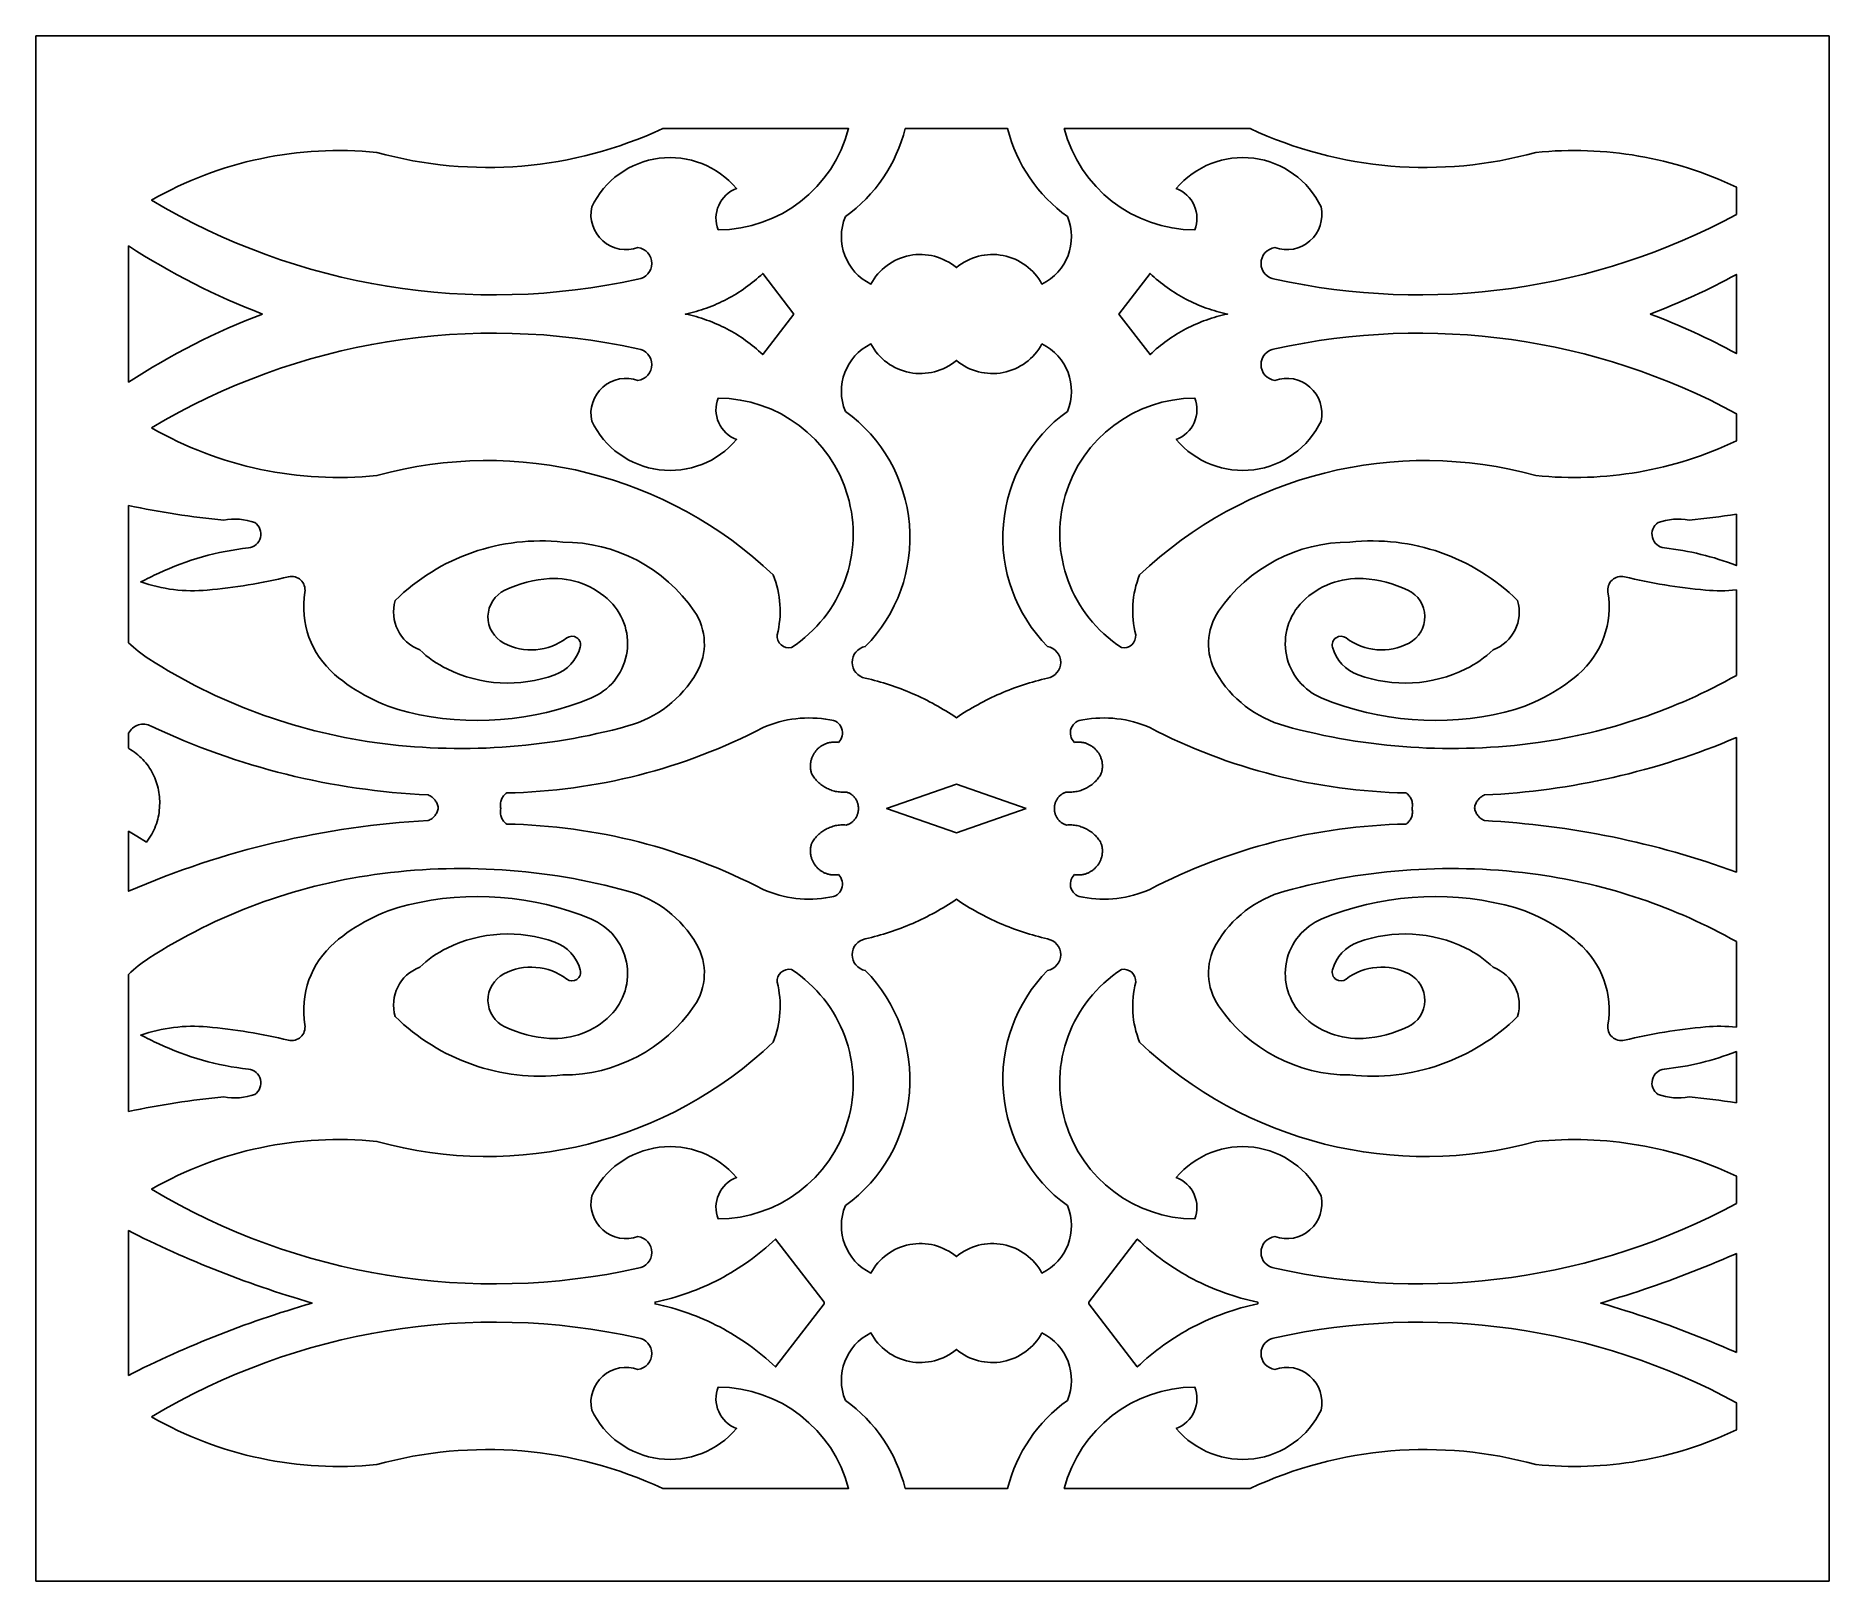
# Model space of a CAD drawing. Extents: x 1766 to 2346, y -501 to -1.
import ezdxf

# ---------------------------------------------------------------- set-up
doc = ezdxf.new("R2010")
doc.units = 0
doc.layers.add('LAYER_1', color=18, linetype='CONTINUOUS')

msp = doc.modelspace()

# ---------------------------------------------------------------- linework, layer by layer
at = {"layer": 'LAYER_1'}
for points in [[(2345.56, -500.99), (2345.56, -0.99), (1765.56, -0.99), (1765.56, -500.99)], [(2010.73, -90.99), (2000.65, -104.11), (1999.99, -103.5), (1999.32, -102.89), (1998.65, -102.3), (1997.96, -101.72), (1997.26, -101.16), (1996.56, -100.6), (1995.84, -100.06), (1995.12, -99.54), (1994.39, -99.02), (1993.65, -98.52), (1992.9, -98.03), (1992.15, -97.56), (1991.38, -97.1), (1990.61, -96.65), (1989.83, -96.21), (1989.04, -95.79), (1988.25, -95.38), (1987.45, -94.99), (1986.64, -94.61), (1985.83, -94.25), (1985.01, -93.9), (1984.18, -93.56), (1983.35, -93.24), (1982.51, -92.93), (1981.67, -92.63), (1980.82, -92.35), (1979.97, -92.09), (1979.11, -91.84), (1978.24, -91.6), (1977.37, -91.38), (1976.5, -91.18), (1975.62, -90.99), (1976.5, -90.8), (1977.37, -90.59), (1978.24, -90.37), (1979.11, -90.14), (1979.97, -89.89), (1980.82, -89.62), (1981.67, -89.34), (1982.51, -89.05), (1983.35, -88.74), (1984.18, -88.42), (1985.01, -88.08), (1985.83, -87.73), (1986.64, -87.37), (1987.45, -86.99), (1988.25, -86.59), (1989.04, -86.19), (1989.83, -85.76), (1990.61, -85.33), (1991.38, -84.88), (1992.15, -84.42), (1992.9, -83.95), (1993.65, -83.46), (1994.39, -82.96), (1995.12, -82.44), (1995.84, -81.91), (1996.56, -81.37), (1997.26, -80.82), (1997.96, -80.25), (1998.65, -79.68), (1999.32, -79.08), (1999.99, -78.48), (2000.65, -77.87)], [(2126.61, -78.48), (2127.27, -79.08), (2127.95, -79.68), (2128.64, -80.25), (2129.33, -80.82), (2130.04, -81.37), (2130.75, -81.91), (2131.48, -82.44), (2132.21, -82.96), (2132.95, -83.46), (2133.7, -83.95), (2134.45, -84.42), (2135.22, -84.88), (2135.99, -85.33), (2136.77, -85.76), (2137.55, -86.19), (2138.35, -86.59), (2139.15, -86.99), (2139.95, -87.37), (2140.77, -87.73), (2141.59, -88.08), (2142.41, -88.42), (2143.25, -88.74), (2144.08, -89.05), (2144.93, -89.34), (2145.78, -89.62), (2146.63, -89.89), (2147.49, -90.14), (2148.35, -90.37), (2149.22, -90.59), (2150.1, -90.8), (2150.98, -90.99), (2150.1, -91.18), (2149.22, -91.38), (2148.35, -91.6), (2147.49, -91.84), (2146.63, -92.09), (2145.78, -92.35), (2144.93, -92.63), (2144.08, -92.93), (2143.25, -93.24), (2142.41, -93.56), (2141.59, -93.9), (2140.77, -94.25), (2139.95, -94.61), (2139.15, -94.99), (2138.35, -95.38), (2137.55, -95.79), (2136.77, -96.21), (2135.99, -96.65), (2135.22, -97.1), (2134.45, -97.56), (2133.7, -98.03), (2132.95, -98.52), (2132.21, -99.02), (2131.48, -99.54), (2130.75, -100.06), (2130.04, -100.6), (2129.33, -101.16), (2128.64, -101.72), (2127.95, -102.3), (2127.27, -102.89), (2126.61, -103.5), (2125.95, -104.11), (2115.87, -90.99), (2125.95, -77.87)], [(2085.88, -250.99), (2063.3, -258.89), (2040.72, -250.99), (2063.3, -243.1)], [(1796.88, -388.25), (1798.7, -389.17), (1800.53, -390.07), (1802.37, -390.96), (1804.22, -391.85), (1806.07, -392.72), (1807.94, -393.58), (1809.81, -394.43), (1811.69, -395.27), (1813.58, -396.1), (1815.47, -396.92), (1817.38, -397.72), (1819.29, -398.52), (1821.21, -399.31), (1823.13, -400.08), (1825.07, -400.84), (1827.01, -401.6), (1828.96, -402.34), (1830.91, -403.07), (1832.87, -403.79), (1834.84, -404.5), (1836.82, -405.19), (1838.8, -405.88), (1840.8, -406.55), (1842.79, -407.22), (1844.8, -407.87), (1846.81, -408.51), (1848.82, -409.14), (1850.85, -409.76), (1852.88, -410.36), (1854.91, -410.99), (1852.88, -411.62), (1850.85, -412.23), (1848.82, -412.84), (1846.81, -413.47), (1844.8, -414.11), (1842.79, -414.77), (1840.8, -415.43), (1838.8, -416.1), (1836.82, -416.79), (1834.84, -417.49), (1832.87, -418.19), (1830.91, -418.91), (1828.96, -419.64), (1827.01, -420.39), (1825.07, -421.14), (1823.13, -421.9), (1821.21, -422.68), (1819.29, -423.46), (1817.38, -424.26), (1815.47, -425.07), (1813.58, -425.88), (1811.69, -426.71), (1809.81, -427.55), (1807.94, -428.4), (1806.07, -429.26), (1804.22, -430.14), (1802.37, -431.02), (1800.53, -431.91), (1798.7, -432.82), (1796.88, -433.73), (1795.56, -434.4), (1795.56, -387.58)], [(2020.49, -410.67), (2004.81, -390.29), (2003.78, -391.25), (2002.74, -392.19), (2001.69, -393.11), (2000.62, -394.01), (1999.54, -394.89), (1998.44, -395.75), (1997.33, -396.59), (1996.2, -397.41), (1995.06, -398.21), (1993.91, -398.99), (1992.75, -399.75), (1991.57, -400.49), (1990.38, -401.21), (1989.18, -401.9), (1987.97, -402.58), (1986.75, -403.24), (1985.51, -403.87), (1984.27, -404.48), (1983.01, -405.07), (1981.75, -405.64), (1980.47, -406.19), (1979.19, -406.71), (1977.89, -407.21), (1976.59, -407.69), (1975.27, -408.15), (1973.95, -408.59), (1972.62, -409), (1971.29, -409.39), (1969.94, -409.75), (1968.59, -410.09), (1967.23, -410.41), (1965.86, -410.71), (1965.86, -411.27), (1967.23, -411.57), (1968.59, -411.89), (1969.94, -412.23), (1971.29, -412.6), (1972.62, -412.98), (1973.95, -413.4), (1975.27, -413.83), (1976.59, -414.29), (1977.89, -414.77), (1979.19, -415.27), (1980.47, -415.8), (1981.75, -416.34), (1983.01, -416.91), (1984.27, -417.5), (1985.51, -418.11), (1986.75, -418.75), (1987.97, -419.4), (1989.18, -420.08), (1990.38, -420.77), (1991.57, -421.49), (1992.75, -422.23), (1993.91, -422.99), (1995.06, -423.77), (1996.2, -424.57), (1997.33, -425.39), (1998.44, -426.23), (1999.54, -427.09), (2000.62, -427.98), (2001.69, -428.88), (2002.74, -429.8), (2003.78, -430.73), (2004.81, -431.69), (2020.49, -411.31)], [(2106.11, -410.67), (2121.79, -390.29), (2122.82, -391.25), (2123.85, -392.19), (2124.91, -393.11), (2125.98, -394.01), (2127.06, -394.89), (2128.16, -395.75), (2129.27, -396.59), (2130.4, -397.41), (2131.53, -398.21), (2132.69, -398.99), (2133.85, -399.75), (2135.03, -400.49), (2136.21, -401.21), (2137.41, -401.9), (2138.63, -402.58), (2139.85, -403.24), (2141.08, -403.87), (2142.33, -404.48), (2143.59, -405.07), (2144.85, -405.64), (2146.13, -406.19), (2147.41, -406.71), (2148.71, -407.21), (2150.01, -407.69), (2151.32, -408.15), (2152.65, -408.59), (2153.97, -409), (2155.31, -409.39), (2156.66, -409.75), (2158.01, -410.09), (2159.37, -410.41), (2160.74, -410.71), (2160.74, -411.27), (2159.37, -411.57), (2158.01, -411.89), (2156.66, -412.23), (2155.31, -412.6), (2153.97, -412.98), (2152.65, -413.4), (2151.32, -413.83), (2150.01, -414.29), (2148.71, -414.77), (2147.41, -415.27), (2146.13, -415.8), (2144.85, -416.34), (2143.59, -416.91), (2142.33, -417.5), (2141.08, -418.11), (2139.85, -418.75), (2138.63, -419.4), (2137.41, -420.08), (2136.21, -420.77), (2135.03, -421.49), (2133.85, -422.23), (2132.69, -422.99), (2131.53, -423.77), (2130.4, -424.57), (2129.27, -425.39), (2128.16, -426.23), (2127.06, -427.09), (2125.98, -427.98), (2124.91, -428.88), (2123.85, -429.8), (2122.82, -430.73), (2121.79, -431.69), (2106.11, -411.31)], [(2315.56, -427), (2314.91, -426.71), (2313.02, -425.88), (2311.13, -425.07), (2309.22, -424.26), (2307.31, -423.46), (2305.39, -422.68), (2303.47, -421.9), (2301.53, -421.14), (2299.59, -420.39), (2297.64, -419.64), (2295.69, -418.91), (2293.72, -418.19), (2291.75, -417.49), (2289.78, -416.79), (2287.79, -416.1), (2285.8, -415.43), (2283.81, -414.77), (2281.8, -414.11), (2279.79, -413.47), (2277.77, -412.84), (2275.75, -412.23), (2273.72, -411.62), (2271.68, -410.99), (2273.72, -410.36), (2275.75, -409.76), (2277.77, -409.14), (2279.79, -408.51), (2281.8, -407.87), (2283.81, -407.22), (2285.8, -406.55), (2287.79, -405.88), (2289.78, -405.19), (2291.75, -404.5), (2293.72, -403.79), (2295.69, -403.07), (2297.64, -402.34), (2299.59, -401.6), (2301.53, -400.84), (2303.47, -400.08), (2305.39, -399.31), (2307.31, -398.52), (2309.22, -397.72), (2311.13, -396.92), (2313.02, -396.1), (2314.91, -395.27), (2315.56, -394.98)]]:
    msp.add_lwpolyline(points, close=True, dxfattribs=at)
for points in [[(1986.24, -63.78, -0.419236), (1992.19, -50.38, 0.545519), (1945.36, -56.35, 0.589597), (1960.29, -69.51, -0.879921), (1960.29, -79.72, -0.191645), (1802.97, -54.14, -0.156436), (1875.89, -38.72, 0.178565), (1968.29, -30.99), (2028.44, -30.99, -0.339393)], [(2099.21, -59.48, -0.396058), (2090.96, -81.32, 0.476133), (2063.3, -75.97, 0.476133), (2035.63, -81.32, -0.396058), (2027.39, -59.48, 0.176572), (2046.75, -30.99), (2079.85, -30.99, 0.176572)], [(2250.71, -38.72, -0.137382), (2315.56, -49.93), (2315.56, -58.74, -0.180505), (2166.31, -79.72, -0.879921), (2166.31, -69.51, 0.589597), (2181.24, -56.35, 0.545519), (2134.41, -50.38, -0.419236), (2140.36, -63.78, -0.339393), (2098.16, -30.99), (2158.31, -30.99, 0.178565)], [(1838.89, -90.99, 0.054401), (1795.56, -113.02), (1795.56, -68.96, 0.054401)], [(2287.71, -90.99, 0.034239), (2315.56, -78.2), (2315.56, -103.78, 0.034239)], [(1802.97, -127.83, -0.191645), (1960.29, -102.26, -0.879921), (1960.29, -112.47, 0.589597), (1945.36, -125.62, 0.545519), (1992.19, -131.6, -0.419236), (1986.24, -118.2, -0.744048), (2009.93, -198.91, -0.495476), (2005.31, -194.81, 0.159325), (2004.06, -175.41, 0.263753), (1875.89, -143.26, -0.156436)], [(2166.31, -102.26, -0.180505), (2315.56, -123.24), (2315.56, -132.05, -0.137382), (2250.71, -143.26, 0.263753), (2122.54, -175.41, 0.159325), (2121.29, -194.81, -0.495476), (2116.67, -198.91, -0.744048), (2140.36, -118.2, -0.419236), (2134.41, -131.6, 0.545519), (2181.24, -125.62, 0.589597), (2166.31, -112.47, -0.879921)], [(2090.96, -100.65, -0.396058), (2099.21, -122.49, 0.459809), (2092.77, -198.59, -0.832588), (2092.77, -208.8), (2091.79, -209.04), (2090.8, -209.28), (2089.82, -209.53), (2088.85, -209.8), (2087.87, -210.07), (2086.9, -210.36), (2085.94, -210.66), (2084.98, -210.97), (2084.02, -211.29), (2083.07, -211.62), (2082.12, -211.96), (2081.17, -212.31), (2080.23, -212.68), (2079.29, -213.05), (2078.36, -213.44), (2077.43, -213.84), (2076.51, -214.24), (2075.59, -214.66), (2074.68, -215.09), (2073.77, -215.53), (2072.87, -215.98), (2071.97, -216.44), (2071.08, -216.91), (2070.19, -217.39), (2069.31, -217.88), (2068.43, -218.39), (2067.56, -218.9), (2066.7, -219.42), (2065.84, -219.96), (2064.99, -220.5), (2064.14, -221.05), (2063.3, -221.62), (2062.46, -221.05), (2061.61, -220.5), (2060.76, -219.96), (2059.9, -219.42), (2059.04, -218.9), (2058.17, -218.39), (2057.29, -217.88), (2056.41, -217.39), (2055.52, -216.91), (2054.63, -216.44), (2053.73, -215.98), (2052.83, -215.53), (2051.92, -215.09), (2051.01, -214.66), (2050.09, -214.24), (2049.17, -213.84), (2048.24, -213.44), (2047.31, -213.05), (2046.37, -212.68), (2045.43, -212.31), (2044.48, -211.96), (2043.53, -211.62), (2042.58, -211.29), (2041.62, -210.97), (2040.66, -210.66), (2039.69, -210.36), (2038.72, -210.07), (2037.75, -209.8), (2036.77, -209.53), (2035.79, -209.28), (2034.81, -209.04), (2033.82, -208.8, -0.832588), (2033.82, -198.59, 0.459809), (2027.39, -122.49, -0.396058), (2035.63, -100.65, 0.476133), (2063.3, -106.01, 0.476133)], [(1826.31, -157.67, -0.133414), (1836.38, -158.49, -0.697538), (1834.32, -166.68, 0.083983), (1805.28, -174.84, 0.005672), (1802.39, -176.25, -0.001891), (1799.51, -177.67, 0.106948), (1821.01, -180.33, 0.036266), (1847.26, -176.02, -0.536461), (1852.56, -180.96, 0.261037), (1862.19, -207.58, 0.11941), (1885.97, -219.82, 0.158499), (1945.08, -215.28, 0.535427), (1951.31, -184.01, 0.214924), (1931.71, -176.62, 0.095276), (1917.27, -180.34, 0.617739), (1916.9, -197.48, 0.291604), (1937.24, -195.81, -0.718154), (1941.66, -198.81, -0.242608), (1933.37, -207.75, -0.204053), (1898.57, -205.84, -0.076652), (1889.7, -199.64, -0.393159), (1881.77, -183.7, -0.224896), (1936, -164.78, -0.24804), (1978.49, -187.12, -0.288515), (1979.27, -207.09, -0.197046), (1957.07, -224.27, -0.102545), (1875.11, -229.62, -0.108306), (1802.1, -202.55, -0.051101), (1795.56, -197.34), (1795.56, -152.97, 0.028909)], [(2292.28, -166.68, -0.697538), (2290.22, -158.49, -0.133414), (2300.29, -157.67, 0.014292), (2315.56, -155.78), (2315.56, -172.37, 0.06656)], [(2190.59, -164.78, -0.224896), (2244.82, -183.7, -0.393159), (2236.9, -199.64, -0.076652), (2228.02, -205.84, -0.204053), (2193.23, -207.75, -0.242608), (2184.94, -198.81, -0.718154), (2189.36, -195.81, 0.291604), (2209.69, -197.48, 0.617739), (2209.33, -180.34, 0.095276), (2194.88, -176.62, 0.214924), (2175.29, -184.01, 0.535427), (2181.52, -215.28, 0.158499), (2240.63, -219.82, 0.11941), (2264.41, -207.58, 0.261037), (2274.04, -180.96, -0.536461), (2279.34, -176.02, 0.036266), (2305.59, -180.33, 0.048813), (2315.56, -180.26), (2315.56, -207.93, -0.093815), (2251.49, -229.62, -0.102545), (2169.53, -224.27, -0.197046), (2147.33, -207.09, -0.288515), (2148.1, -187.12, -0.24804)], [(1802.82, -224.35, 0.098734), (1892.47, -246.6), (1892.8, -246.75), (1893.11, -246.93), (1893.41, -247.12), (1893.69, -247.33), (1893.96, -247.55), (1894.21, -247.79), (1894.44, -248.04), (1894.66, -248.3), (1894.85, -248.58), (1895.04, -248.86), (1895.2, -249.16), (1895.34, -249.47), (1895.47, -249.78), (1895.58, -250.1), (1895.67, -250.43), (1895.73, -250.76), (1895.67, -251.09), (1895.58, -251.42), (1895.47, -251.74), (1895.34, -252.06), (1895.2, -252.36), (1895.04, -252.66), (1894.85, -252.94), (1894.66, -253.22), (1894.44, -253.48), (1894.21, -253.74), (1893.96, -253.97), (1893.69, -254.2), (1893.41, -254.4), (1893.11, -254.59), (1892.8, -254.77), (1892.47, -254.92, 0.089861), (1795.56, -277.77), (1795.56, -258.33), (1798.25, -259.95), (1801.33, -261.84), (1801.79, -261.24), (1802.22, -260.62), (1802.63, -259.99), (1803.02, -259.34), (1803.37, -258.68), (1803.71, -258.01), (1804.01, -257.33), (1804.29, -256.63), (1804.54, -255.92), (1804.77, -255.21), (1804.97, -254.48), (1805.14, -253.75), (1805.28, -253.01), (1805.39, -252.26), (1805.48, -251.51), (1805.53, -250.76), (1805.59, -250.03), (1805.62, -249.31), (1805.62, -248.6), (1805.6, -247.88), (1805.55, -247.17), (1805.48, -246.46), (1805.38, -245.76), (1805.26, -245.06), (1805.11, -244.37), (1804.94, -243.68), (1804.74, -243.01), (1804.52, -242.34), (1804.28, -241.67), (1804.02, -241.02), (1803.73, -240.38), (1803.42, -239.75), (1803.08, -239.13), (1802.73, -238.52), (1802.35, -237.92), (1801.95, -237.34), (1801.53, -236.76), (1801.09, -236.21), (1800.63, -235.67), (1800.15, -235.14), (1799.65, -234.63), (1799.13, -234.14), (1798.59, -233.66), (1798.03, -233.21), (1797.45, -232.77), (1796.85, -232.35), (1796.24, -231.95), (1795.6, -231.57), (1795.56, -231.49), (1795.56, -226.61, -0.420098)], [(2000.77, -224.81, -0.15129), (2022.36, -222.31, -0.669339), (2025.11, -229.61), (2024.83, -229.57), (2024.56, -229.54), (2024.28, -229.51), (2024.01, -229.5), (2023.75, -229.5), (2023.48, -229.51), (2023.22, -229.52), (2022.96, -229.55), (2022.7, -229.58), (2022.45, -229.62), (2022.2, -229.67), (2021.95, -229.73), (2021.7, -229.79), (2021.46, -229.87), (2021.23, -229.95), (2020.99, -230.03), (2020.76, -230.13), (2020.54, -230.23), (2020.32, -230.34), (2020.1, -230.46), (2019.89, -230.58), (2019.68, -230.71), (2019.47, -230.85), (2019.27, -230.99), (2019.08, -231.14), (2018.89, -231.29), (2018.7, -231.45), (2018.52, -231.62), (2018.18, -231.96), (2017.86, -232.33), (2017.56, -232.71), (2017.29, -233.11), (2017.04, -233.53), (2016.93, -233.75), (2016.82, -233.96), (2016.72, -234.19), (2016.62, -234.41), (2016.54, -234.64), (2016.46, -234.87), (2016.38, -235.1), (2016.32, -235.34), (2016.26, -235.58), (2016.21, -235.82), (2016.17, -236.06), (2016.13, -236.3), (2016.1, -236.55), (2016.09, -236.8), (2016.07, -237.05), (2016.07, -237.3), (2016.08, -237.55), (2016.09, -237.8), (2016.12, -238.05), (2016.15, -238.31), (2016.19, -238.56), (2016.24, -238.81), (2016.3, -239.07), (2016.37, -239.32), (2016.45, -239.58), (2016.54, -239.83), (2016.74, -240.18), (2016.96, -240.52), (2017.2, -240.86), (2017.44, -241.18), (2017.69, -241.5), (2017.96, -241.8), (2018.23, -242.1), (2018.52, -242.39), (2018.82, -242.67), (2019.12, -242.93), (2019.44, -243.19), (2019.76, -243.44), (2020.09, -243.67), (2020.43, -243.89), (2020.78, -244.11), (2021.14, -244.31), (2021.5, -244.49), (2021.88, -244.67), (2022.25, -244.83), (2022.64, -244.98), (2023.03, -245.12), (2023.43, -245.24), (2023.83, -245.35), (2024.24, -245.44), (2024.65, -245.52), (2025.07, -245.59), (2025.49, -245.64), (2025.92, -245.68), (2026.35, -245.7), (2026.78, -245.7), (2027.22, -245.69), (2027.66, -245.66), (2027.87, -245.72), (2028.08, -245.8), (2028.29, -245.87), (2028.49, -245.96), (2028.69, -246.06), (2028.88, -246.16), (2029.06, -246.27), (2029.25, -246.39), (2029.42, -246.52), (2029.59, -246.65), (2029.76, -246.79), (2029.92, -246.93), (2030.07, -247.09), (2030.21, -247.24), (2030.35, -247.41), (2030.49, -247.58), (2030.62, -247.76), (2030.74, -247.94), (2030.85, -248.13), (2030.96, -248.32), (2031.05, -248.52), (2031.15, -248.72), (2031.23, -248.93), (2031.31, -249.14), (2031.37, -249.36), (2031.43, -249.58), (2031.49, -249.81), (2031.53, -250.04), (2031.56, -250.27), (2031.59, -250.51), (2031.61, -250.75), (2031.61, -250.99), (2031.61, -251.24), (2031.59, -251.48), (2031.56, -251.71), (2031.53, -251.95), (2031.49, -252.18), (2031.43, -252.4), (2031.37, -252.63), (2031.31, -252.84), (2031.23, -253.06), (2031.15, -253.26), (2031.05, -253.47), (2030.96, -253.67), (2030.85, -253.86), (2030.74, -254.05), (2030.62, -254.23), (2030.49, -254.41), (2030.35, -254.58), (2030.21, -254.74), (2030.07, -254.9), (2029.92, -255.05), (2029.76, -255.2), (2029.59, -255.34), (2029.42, -255.47), (2029.25, -255.6), (2029.06, -255.71), (2028.88, -255.82), (2028.69, -255.93), (2028.49, -256.02), (2028.29, -256.11), (2028.08, -256.19), (2027.87, -256.26), (2027.66, -256.33), (2027.22, -256.3), (2026.78, -256.29), (2026.35, -256.29), (2025.92, -256.31), (2025.49, -256.35), (2025.07, -256.4), (2024.65, -256.46), (2024.24, -256.54), (2023.83, -256.64), (2023.43, -256.75), (2023.03, -256.87), (2022.64, -257), (2022.25, -257.15), (2021.88, -257.32), (2021.5, -257.49), (2021.14, -257.68), (2020.78, -257.88), (2020.43, -258.09), (2020.09, -258.31), (2019.76, -258.55), (2019.44, -258.8), (2019.12, -259.05), (2018.82, -259.32), (2018.52, -259.6), (2018.23, -259.88), (2017.96, -260.18), (2017.69, -260.49), (2017.44, -260.8), (2017.2, -261.13), (2016.96, -261.46), (2016.74, -261.8), (2016.54, -262.15), (2016.45, -262.41), (2016.37, -262.66), (2016.3, -262.92), (2016.24, -263.17), (2016.19, -263.43), (2016.15, -263.68), (2016.12, -263.93), (2016.09, -264.19), (2016.08, -264.44), (2016.07, -264.69), (2016.07, -264.94), (2016.09, -265.19), (2016.1, -265.44), (2016.13, -265.68), (2016.17, -265.93), (2016.21, -266.17), (2016.26, -266.41), (2016.32, -266.65), (2016.38, -266.88), (2016.46, -267.12), (2016.54, -267.35), (2016.62, -267.58), (2016.72, -267.8), (2016.82, -268.02), (2016.93, -268.24), (2017.04, -268.45), (2017.29, -268.87), (2017.56, -269.27), (2017.86, -269.66), (2018.18, -270.02), (2018.52, -270.37), (2018.7, -270.53), (2018.89, -270.69), (2019.08, -270.85), (2019.27, -271), (2019.47, -271.14), (2019.68, -271.27), (2019.89, -271.4), (2020.1, -271.53), (2020.32, -271.64), (2020.54, -271.75), (2020.76, -271.86), (2020.99, -271.95), (2021.23, -272.04), (2021.46, -272.12), (2021.7, -272.19), (2021.95, -272.26), (2022.2, -272.32), (2022.45, -272.37), (2022.7, -272.41), (2022.96, -272.44), (2023.22, -272.46), (2023.48, -272.48), (2023.75, -272.49), (2024.01, -272.48), (2024.28, -272.47), (2024.56, -272.45), (2024.83, -272.42), (2025.11, -272.38, -0.669339), (2022.36, -279.67, -0.15129), (2000.77, -277.18, 0.115674), (1917.89, -256.03), (1917.6, -255.83), (1917.32, -255.6), (1917.07, -255.35), (1916.84, -255.09), (1916.63, -254.81), (1916.44, -254.52), (1916.28, -254.21), (1916.14, -253.89), (1916.03, -253.56), (1915.93, -253.22), (1915.87, -252.86), (1915.82, -252.5), (1915.81, -252.13), (1915.81, -251.76), (1915.85, -251.38), (1915.91, -250.99), (1915.85, -250.61), (1915.81, -250.23), (1915.81, -249.85), (1915.82, -249.48), (1915.87, -249.12), (1915.93, -248.77), (1916.03, -248.43), (1916.14, -248.09), (1916.28, -247.77), (1916.44, -247.47), (1916.63, -247.17), (1916.84, -246.89), (1917.07, -246.63), (1917.32, -246.39), (1917.6, -246.16), (1917.89, -245.95, 0.115674)], [(2104.23, -222.31, -0.15129), (2125.83, -224.81, 0.115674), (2208.71, -245.95), (2209, -246.16), (2209.28, -246.39), (2209.53, -246.63), (2209.76, -246.89), (2209.97, -247.17), (2210.15, -247.47), (2210.32, -247.77), (2210.46, -248.09), (2210.57, -248.43), (2210.67, -248.77), (2210.73, -249.12), (2210.78, -249.48), (2210.79, -249.85), (2210.78, -250.23), (2210.75, -250.61), (2210.69, -250.99), (2210.75, -251.38), (2210.78, -251.76), (2210.79, -252.13), (2210.78, -252.5), (2210.73, -252.86), (2210.67, -253.22), (2210.57, -253.56), (2210.46, -253.89), (2210.32, -254.21), (2210.15, -254.52), (2209.97, -254.81), (2209.76, -255.09), (2209.53, -255.35), (2209.28, -255.6), (2209, -255.83), (2208.71, -256.03, 0.115674), (2125.83, -277.18, -0.15129), (2104.23, -279.67, -0.669339), (2101.49, -272.38), (2101.77, -272.42), (2102.04, -272.45), (2102.32, -272.47), (2102.59, -272.48), (2102.85, -272.49), (2103.12, -272.48), (2103.38, -272.46), (2103.64, -272.44), (2103.9, -272.41), (2104.15, -272.37), (2104.4, -272.32), (2104.65, -272.26), (2104.89, -272.19), (2105.13, -272.12), (2105.37, -272.04), (2105.61, -271.95), (2105.84, -271.86), (2106.06, -271.75), (2106.28, -271.64), (2106.5, -271.53), (2106.71, -271.4), (2106.92, -271.27), (2107.13, -271.14), (2107.33, -271), (2107.52, -270.85), (2107.71, -270.69), (2107.89, -270.53), (2108.07, -270.37), (2108.42, -270.02), (2108.74, -269.66), (2109.04, -269.27), (2109.31, -268.87), (2109.56, -268.45), (2109.67, -268.24), (2109.78, -268.02), (2109.88, -267.8), (2109.98, -267.58), (2110.06, -267.35), (2110.14, -267.12), (2110.22, -266.88), (2110.28, -266.65), (2110.34, -266.41), (2110.39, -266.17), (2110.43, -265.93), (2110.47, -265.68), (2110.49, -265.44), (2110.51, -265.19), (2110.52, -264.94), (2110.53, -264.69), (2110.52, -264.44), (2110.5, -264.19), (2110.48, -263.93), (2110.45, -263.68), (2110.41, -263.43), (2110.36, -263.17), (2110.3, -262.92), (2110.23, -262.66), (2110.15, -262.41), (2110.06, -262.15), (2109.85, -261.8), (2109.63, -261.46), (2109.4, -261.13), (2109.16, -260.8), (2108.9, -260.49), (2108.64, -260.18), (2108.36, -259.88), (2108.08, -259.6), (2107.78, -259.32), (2107.48, -259.05), (2107.16, -258.8), (2106.84, -258.55), (2106.5, -258.31), (2106.16, -258.09), (2105.81, -257.88), (2105.46, -257.68), (2105.09, -257.49), (2104.72, -257.32), (2104.34, -257.15), (2103.96, -257), (2103.57, -256.87), (2103.17, -256.75), (2102.77, -256.64), (2102.36, -256.54), (2101.95, -256.46), (2101.53, -256.4), (2101.11, -256.35), (2100.68, -256.31), (2100.25, -256.29), (2099.82, -256.29), (2099.38, -256.3), (2098.94, -256.33), (2098.73, -256.26), (2098.52, -256.19), (2098.31, -256.11), (2098.11, -256.02), (2097.91, -255.93), (2097.72, -255.82), (2097.53, -255.71), (2097.35, -255.6), (2097.18, -255.47), (2097.01, -255.34), (2096.84, -255.2), (2096.68, -255.05), (2096.53, -254.9), (2096.38, -254.74), (2096.24, -254.58), (2096.11, -254.41), (2095.98, -254.23), (2095.86, -254.05), (2095.75, -253.86), (2095.64, -253.67), (2095.54, -253.47), (2095.45, -253.26), (2095.37, -253.06), (2095.29, -252.84), (2095.22, -252.63), (2095.16, -252.4), (2095.11, -252.18), (2095.07, -251.95), (2095.04, -251.71), (2095.01, -251.48), (2094.99, -251.24), (2094.98, -250.99), (2094.99, -250.75), (2095.01, -250.51), (2095.04, -250.27), (2095.07, -250.04), (2095.11, -249.81), (2095.16, -249.58), (2095.22, -249.36), (2095.29, -249.14), (2095.37, -248.93), (2095.45, -248.72), (2095.54, -248.52), (2095.64, -248.32), (2095.75, -248.13), (2095.86, -247.94), (2095.98, -247.76), (2096.11, -247.58), (2096.24, -247.41), (2096.38, -247.24), (2096.53, -247.09), (2096.68, -246.93), (2096.84, -246.79), (2097.01, -246.65), (2097.18, -246.52), (2097.35, -246.39), (2097.53, -246.27), (2097.72, -246.16), (2097.91, -246.06), (2098.11, -245.96), (2098.31, -245.87), (2098.52, -245.8), (2098.73, -245.72), (2098.94, -245.66), (2099.38, -245.69), (2099.82, -245.7), (2100.25, -245.7), (2100.68, -245.68), (2101.11, -245.64), (2101.53, -245.59), (2101.95, -245.52), (2102.36, -245.44), (2102.77, -245.35), (2103.17, -245.24), (2103.57, -245.12), (2103.96, -244.98), (2104.34, -244.83), (2104.72, -244.67), (2105.09, -244.49), (2105.46, -244.31), (2105.81, -244.11), (2106.16, -243.89), (2106.5, -243.67), (2106.84, -243.44), (2107.16, -243.19), (2107.48, -242.93), (2107.78, -242.67), (2108.08, -242.39), (2108.36, -242.1), (2108.64, -241.8), (2108.9, -241.5), (2109.16, -241.18), (2109.4, -240.86), (2109.63, -240.52), (2109.85, -240.18), (2110.06, -239.83), (2110.15, -239.58), (2110.23, -239.32), (2110.3, -239.07), (2110.36, -238.81), (2110.41, -238.56), (2110.45, -238.31), (2110.48, -238.05), (2110.5, -237.8), (2110.52, -237.55), (2110.53, -237.3), (2110.52, -237.05), (2110.51, -236.8), (2110.49, -236.55), (2110.47, -236.3), (2110.43, -236.06), (2110.39, -235.82), (2110.34, -235.58), (2110.28, -235.34), (2110.22, -235.1), (2110.14, -234.87), (2110.06, -234.64), (2109.98, -234.41), (2109.88, -234.19), (2109.78, -233.96), (2109.67, -233.75), (2109.56, -233.53), (2109.31, -233.11), (2109.04, -232.71), (2108.74, -232.33), (2108.42, -231.96), (2108.07, -231.62), (2107.89, -231.45), (2107.71, -231.29), (2107.52, -231.14), (2107.33, -230.99), (2107.13, -230.85), (2106.92, -230.71), (2106.71, -230.58), (2106.5, -230.46), (2106.28, -230.34), (2106.06, -230.23), (2105.84, -230.13), (2105.61, -230.03), (2105.37, -229.95), (2105.13, -229.87), (2104.89, -229.79), (2104.65, -229.73), (2104.4, -229.67), (2104.15, -229.62), (2103.9, -229.58), (2103.64, -229.55), (2103.38, -229.52), (2103.12, -229.51), (2102.85, -229.5), (2102.59, -229.5), (2102.32, -229.51), (2102.04, -229.54), (2101.77, -229.57), (2101.49, -229.61, -0.669339)], [(2234.13, -254.92), (2233.8, -254.77), (2233.49, -254.59), (2233.19, -254.4), (2232.91, -254.2), (2232.64, -253.97), (2232.39, -253.74), (2232.16, -253.48), (2231.94, -253.22), (2231.74, -252.94), (2231.56, -252.66), (2231.4, -252.36), (2231.25, -252.06), (2231.13, -251.74), (2231.02, -251.42), (2230.93, -251.09), (2230.86, -250.76), (2230.93, -250.43), (2231.02, -250.1), (2231.13, -249.78), (2231.25, -249.47), (2231.4, -249.16), (2231.56, -248.86), (2231.74, -248.58), (2231.94, -248.3), (2232.16, -248.04), (2232.39, -247.79), (2232.64, -247.55), (2232.91, -247.33), (2233.19, -247.12), (2233.49, -246.93), (2233.8, -246.75), (2234.13, -246.6, 0.089125), (2315.56, -228.02), (2315.56, -271.58, 0.074833)], [(1875.11, -272.37, -0.102545), (1957.07, -277.72, -0.197046), (1979.27, -294.89, -0.288515), (1978.49, -314.87, -0.24804), (1936, -337.21, -0.224896), (1881.77, -318.29, -0.393159), (1889.7, -302.35, -0.076652), (1898.57, -296.14, -0.204053), (1933.37, -294.23, -0.242608), (1941.66, -303.18, -0.718154), (1937.24, -306.18, 0.291604), (1916.9, -304.51, 0.617739), (1917.27, -321.64, 0.095276), (1931.71, -325.37, 0.214924), (1951.31, -317.98, 0.535427), (1945.08, -286.71, 0.158499), (1885.97, -282.17, 0.11941), (1862.19, -294.4, 0.261037), (1852.56, -321.03, -0.536461), (1847.26, -325.96, 0.036266), (1821.01, -321.66, 0.106948), (1799.51, -324.31, -0.001891), (1802.39, -325.74, 0.005672), (1805.28, -327.14, 0.083983), (1834.32, -335.31, -0.697538), (1836.38, -343.5, -0.133414), (1826.31, -344.32, 0.028909), (1795.56, -349.02), (1795.56, -304.65, -0.051101), (1802.1, -299.43, -0.108306)], [(2169.53, -277.72, -0.102545), (2251.49, -272.37, -0.093815), (2315.56, -294.06), (2315.56, -321.73, 0.048813), (2305.59, -321.66, 0.036266), (2279.34, -325.96, -0.536461), (2274.04, -321.03, 0.261037), (2264.41, -294.4, 0.11941), (2240.63, -282.17, 0.158499), (2181.52, -286.71, 0.535427), (2175.29, -317.98, 0.214924), (2194.88, -325.37, 0.095276), (2209.33, -321.64, 0.617739), (2209.69, -304.51, 0.291604), (2189.36, -306.18, -0.718154), (2184.94, -303.18, -0.242608), (2193.23, -294.23, -0.204053), (2228.02, -296.14, -0.076652), (2236.9, -302.35, -0.393159), (2244.82, -318.29, -0.224896), (2190.59, -337.21, -0.24804), (2148.1, -314.87, -0.288515), (2147.33, -294.89, -0.197046)], [(2064.14, -280.93), (2064.99, -281.49), (2065.84, -282.03), (2066.7, -282.56), (2067.56, -283.09), (2068.43, -283.6), (2069.31, -284.1), (2070.19, -284.59), (2071.08, -285.08), (2071.97, -285.55), (2072.87, -286.01), (2073.77, -286.46), (2074.68, -286.9), (2075.59, -287.32), (2076.51, -287.74), (2077.43, -288.15), (2078.36, -288.55), (2079.29, -288.93), (2080.23, -289.31), (2081.17, -289.67), (2082.12, -290.03), (2083.07, -290.37), (2084.02, -290.7), (2084.98, -291.02), (2085.94, -291.33), (2086.9, -291.63), (2087.87, -291.91), (2088.85, -292.19), (2089.82, -292.45), (2090.8, -292.71), (2091.79, -292.95), (2092.77, -293.18, -0.832588), (2092.77, -303.39, 0.459809), (2099.21, -379.49, -0.396058), (2090.96, -401.33, 0.476133), (2063.3, -395.98, 0.476133), (2035.63, -401.33, -0.396058), (2027.39, -379.49, 0.459809), (2033.82, -303.39, -0.832588), (2033.82, -293.18), (2034.81, -292.95), (2035.79, -292.71), (2036.77, -292.45), (2037.75, -292.19), (2038.72, -291.91), (2039.69, -291.63), (2040.66, -291.33), (2041.62, -291.02), (2042.58, -290.7), (2043.53, -290.37), (2044.48, -290.03), (2045.43, -289.67), (2046.37, -289.31), (2047.31, -288.93), (2048.24, -288.55), (2049.17, -288.15), (2050.09, -287.74), (2051.01, -287.32), (2051.92, -286.9), (2052.83, -286.46), (2053.73, -286.01), (2054.63, -285.55), (2055.52, -285.08), (2056.41, -284.59), (2057.29, -284.1), (2058.17, -283.6), (2059.04, -283.09), (2059.9, -282.56), (2060.76, -282.03), (2061.61, -281.49), (2062.46, -280.93), (2063.3, -280.37)], [(2005.31, -307.18, -0.495476), (2009.93, -303.07, -0.744048), (1986.24, -383.79, -0.419236), (1992.19, -370.39, 0.545519), (1945.36, -376.36, 0.589597), (1960.29, -389.52, -0.879921), (1960.29, -399.73, -0.191645), (1802.97, -374.15, -0.156436), (1875.89, -358.73, 0.263753), (2004.06, -326.58, 0.159325)], [(2116.67, -303.07, -0.495476), (2121.29, -307.18, 0.159325), (2122.54, -326.58, 0.263753), (2250.71, -358.73, -0.137382), (2315.56, -369.94), (2315.56, -378.74, -0.180505), (2166.31, -399.73, -0.879921), (2166.31, -389.52, 0.589597), (2181.24, -376.36, 0.545519), (2134.41, -370.39, -0.419236), (2140.36, -383.79, -0.744048)], [(2300.29, -344.32, -0.133414), (2290.22, -343.5, -0.697538), (2292.28, -335.31, 0.06656), (2315.56, -329.62), (2315.56, -346.2, 0.014292)], [(1802.97, -447.83, -0.191645), (1960.29, -422.25, -0.879921), (1960.29, -432.47, 0.589597), (1945.36, -445.62, 0.545519), (1992.19, -451.6, -0.419236), (1986.24, -438.19, -0.339379), (2028.44, -470.99), (1968.29, -470.99, 0.178556), (1875.89, -463.25, -0.156436)], [(2166.31, -422.25, -0.180505), (2315.56, -443.24), (2315.56, -452.04, -0.137382), (2250.71, -463.25, 0.178556), (2158.31, -470.99), (2098.16, -470.99, -0.339379), (2140.36, -438.19, -0.419236), (2134.41, -451.6, 0.545519), (2181.24, -445.62, 0.589597), (2166.31, -432.47, -0.879921)], [(2090.96, -420.65, -0.396058), (2099.21, -442.49, 0.176562), (2079.85, -470.99), (2046.75, -470.99, 0.176562), (2027.39, -442.49, -0.396058), (2035.63, -420.65, 0.476133), (2063.3, -426.01, 0.476133)]]:
    msp.add_lwpolyline(points, format="xyb", close=True, dxfattribs=at)

doc.saveas('drawing.dxf')
